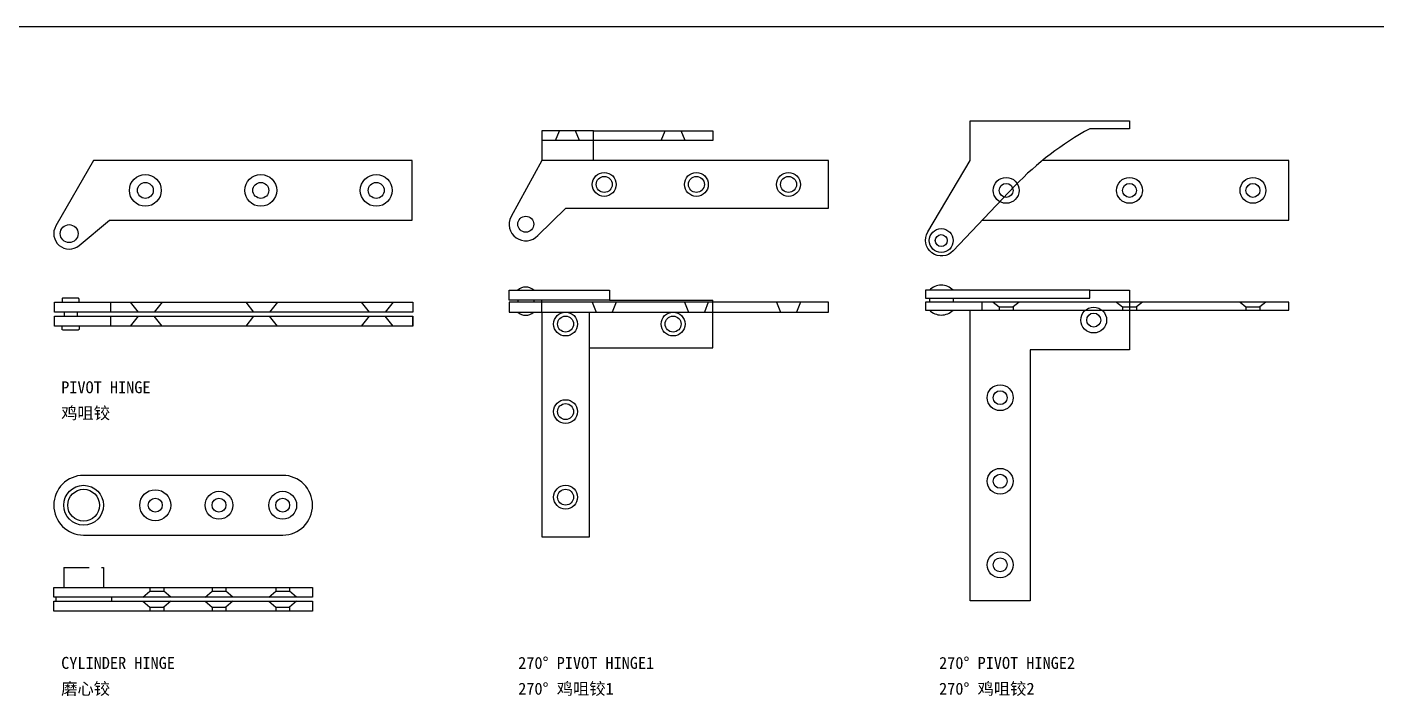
# Model space of a CAD drawing. Header units: millimetres. Extents: x -159360 to -156109, y -82746 to -81402.
# Drawn here: x -157717.9 to -157379.1, y -81570.1 to -81402 of the extents above; entities that cross this region are included whole.
import ezdxf
from ezdxf.enums import TextEntityAlignment as Align

# ---------------------------------------------------------------- set-up
doc = ezdxf.new("R2010")
doc.units = ezdxf.units.MM
doc.header["$LTSCALE"] = 2
doc.header["$MEASUREMENT"] = 0
doc.linetypes.add('HIDDEN2', pattern=[4.7625, 3.175, -1.5875])
doc.layers.get('0').update_dxf_attribs({"linetype": 'CONTINUOUS'})
doc.layers.get('Defpoints').update_dxf_attribs({"linetype": 'CONTINUOUS'})
doc.layers.add('LINE1', color=41, linetype='CONTINUOUS')
doc.layers.add('LINE2', color=142, linetype='CONTINUOUS')
doc.layers.add('标注', color=7, linetype='CONTINUOUS', lineweight=25)
doc.styles.add('HZ', font='simfang.ttf')

# ---------------------------------------------------------------- blocks, each defined once
blk = doc.blocks.new('PIVOT HINGE-P 鸡咀铰-平面')
at = {"linetype": 'ByBlock'}
blk.add_lwpolyline([(85.13, 2), (85.13, 17), (5.13, 17), (-4.35, 0.58, 0.836356), (1.47, -4.34), (9.13, 2)], format="xyb", close=True, dxfattribs=at)
at = {"layer": 'LINE1', "linetype": 'ByBlock'}
for centre, radius in [((18.13, 9.5), 4), ((18.13, 9.5), 2), ((47.13, 9.5), 4), ((47.13, 9.5), 2), ((76.13, 9.5), 4), ((76.13, 9.5), 2), ((-1, -1.36), 2.25)]:
    blk.add_circle(centre, radius, dxfattribs=at)
blk = doc.blocks.new('PIVOT HINGE-E 鸡咀铰-立面')
at = {"layer": 'LINE1', "linetype": 'ByBlock'}
for p, q in [((-42.64, 0.5), (-42.64, -0.5)), ((-39.37, 0.5), (-39.37, -0.5)), ((-31, 3), (-31, 0.5)), ((-31, -0.5), (-31, -3))]:
    blk.add_line(p, q, dxfattribs=at)
at = {"layer": 'LINE1', "linetype": 'HIDDEN2'}
for p, q in [((-26, 3), (-24, 0.5)), ((-18, 3), (-20, 0.5)), ((3, 3), (5, 0.5)), ((11, 3), (9, 0.5)), ((32, 3), (34, 0.5)), ((40, 3), (38, 0.5)), ((-24, -0.5), (-26, -3)), ((-18, -3), (-20, -0.5)), ((5, -0.5), (3, -3)), ((11, -3), (9, -0.5)), ((34, -0.5), (32, -3)), ((40, -3), (38, -0.5))]:
    blk.add_line(p, q, dxfattribs=at)
at = {"layer": 'LINE1', "linetype": 'ByBlock'}
for points in [[(-38.87, 3), (-38.87, 3.75, 0.414214), (-39.12, 4), (-42.89, 4, 0.414214), (-43.14, 3.75), (-43.14, 3)], [(-38.87, -3), (-38.87, -3.75, -0.414214), (-39.12, -4), (-42.89, -4, -0.414214), (-43.14, -3.75), (-43.14, -3)]]:
    blk.add_lwpolyline(points, format="xyb", dxfattribs=at)
blk.add_lwpolyline([(-45, 3), (45, 3), (45, 0.5), (-45, 0.5)], close=True, dxfattribs=at)
blk.add_lwpolyline([(45, -3), (45, -0.5), (45, -3), (-45, -3), (-45, -0.5), (45, -0.5)], dxfattribs=at)
blk = doc.blocks.new('PIVOT HINGE 鸡咀铰')
for name, p in [('PIVOT HINGE-P 鸡咀铰-平面', (4.66, 24.58)), ('PIVOT HINGE-E 鸡咀铰-立面', (45, 3))]:
    blk.add_blockref(name, p)
blk = doc.blocks.new('270%%D PIVOT HINGE1-E 270度 鸡咀较1-立面')
at = {"linetype": 'ByBlock'}
for points in [[(-40.09, 1.75), (-40.09, 4.25), (-14.91, 4.25), (-14.91, 1.75)], [(-40.09, -1.25), (40.09, -1.25), (40.09, 1.25), (-40.09, 1.25)]]:
    blk.add_lwpolyline(points, close=True, dxfattribs=at)
for points in [[(-31.91, -1.25), (-31.91, -57.75), (-19.91, -57.75), (-19.91, -1.25)], [(-19.91, -10.25), (11.09, -10.25), (11.09, -1.25)]]:
    blk.add_lwpolyline(points, dxfattribs=at)
at = {"layer": 'LINE1', "linetype": 'ByBlock'}
for p, q in [((-37.91, 1.75), (-37.91, 1.25)), ((-33.91, 1.75), (-33.91, 1.25)), ((-31.91, -1.25), (-31.91, 1.75)), ((-14.91, 1.75), (11.09, 1.75)), ((11.09, 1.25), (11.09, 1.75)), ((11.09, -1.25), (11.09, 1.25))]:
    blk.add_line(p, q, dxfattribs=at)
at = {"layer": 'LINE1', "linetype": 'HIDDEN2'}
for p, q in [((-19.2, 1.25), (-18.2, -1.25)), ((-13.2, 1.25), (-14.2, -1.25)), ((3.94, 1.25), (4.94, -1.25)), ((9.94, 1.25), (8.94, -1.25)), ((27.09, 1.25), (28.09, -1.25)), ((33.09, 1.25), (32.09, -1.25))]:
    blk.add_line(p, q, dxfattribs=at)
at = {"layer": 'LINE1', "linetype": 'ByBlock'}
for centre, radius in [((-25.91, -4.25), 3), ((-25.91, -4.25), 2), ((1.09, -4.25), 3), ((1.09, -4.25), 2), ((-25.91, -26.25), 3), ((-25.91, -26.25), 2), ((-25.91, -47.75), 3), ((-25.91, -47.75), 2)]:
    blk.add_circle(centre, radius, dxfattribs=at)
for centre, start, end in [((-35.91, 2.09), 47.2239, 132.7761), ((-35.91, 0.91), 227.2239, 312.7761)]:
    blk.add_arc(centre, 2.94, start, end, dxfattribs=at)
blk = doc.blocks.new('270%%D PIVOT HINGE1-P 270度 鸡咀较1-平面')
at = {"linetype": 'ByBlock'}
for points in [[(-23, 6), (-23, 13.5), (-36, 13.5), (-36, 6)], [(-23, 11), (-36, 11)]]:
    blk.add_lwpolyline(points, dxfattribs=at)
blk.add_lwpolyline([(36, 6), (-36, 6), (-43.71, -8.09, 0.868413), (-36.97, -12.87), (-29.97, -6), (36, -6)], format="xyb", close=True, dxfattribs=at)
at = {"layer": 'LINE1', "linetype": 'HIDDEN2'}
for p, q in [((-32.5, 11), (-31.5, 13.5)), ((-26.5, 11), (-27.5, 13.5)), ((-6, 11), (-5, 13.5)), ((0, 11), (-1, 13.5))]:
    blk.add_line(p, q, dxfattribs=at)
at = {"layer": 'LINE1', "linetype": 'ByBlock'}
blk.add_lwpolyline([(-23, 13.5), (7, 13.5), (7, 11), (-23, 11)], dxfattribs=at)
for centre, radius in [((-20.29, 0), 3), ((-20.29, 0), 2), ((2.85, 0), 3), ((2.85, 0), 2), ((26, 0), 3), ((26, 0), 2), ((-40, -10), 2)]:
    blk.add_circle(centre, radius, dxfattribs=at)
blk = doc.blocks.new('270%%D PIVOT HINGE1 270度 鸡咀较1')
for name, p in [('270%%D PIVOT HINGE1-P 270度 鸡咀较1-平面', (36, 88.58)), ('270%%D PIVOT HINGE1-E 270度 鸡咀较1-立面', (31.91, 57.75))]:
    blk.add_blockref(name, p)
blk = doc.blocks.new('270%%D PIVOT HINGE2-E 270度 鸡咀较2-立面')
at = {"linetype": 'ByBlock'}
blk.add_line((-31.38, -1), (-31.38, 1), dxfattribs=at)
for points in [[(-45.62, 2), (-4.38, 2), (-4.38, 4), (-45.62, 4)], [(-45.62, -1), (45.62, -1), (45.62, 1), (-45.62, 1)]]:
    blk.add_lwpolyline(points, close=True, dxfattribs=at)
blk.add_lwpolyline([(-4.38, 4), (5.62, 4), (5.62, -11), (-19.38, -11), (-19.38, -74), (-34.38, -74), (-34.38, -1)], dxfattribs=at)
at = {"layer": 'LINE1', "linetype": 'ByBlock'}
for p, q in [((-44.66, 2), (-44.66, 1)), ((-38.66, 2), (-38.66, 1))]:
    blk.add_line(p, q, dxfattribs=at)
at = {"layer": 'LINE1', "linetype": 'HIDDEN2'}
for p, q in [((-28.63, 1), (-27.13, -0.2)), ((-22.13, 1), (-23.63, -0.2)), ((2.37, 1), (3.87, -0.2)), ((8.87, 1), (7.37, -0.2)), ((33.37, 1), (34.87, -0.2)), ((39.87, 1), (38.37, -0.2)), ((-27.13, -0.2), (-27.13, -1)), ((-27.13, -0.2), (-23.63, -0.2)), ((-23.63, -0.2), (-23.63, -1)), ((3.87, -0.2), (3.87, -1)), ((3.87, -0.2), (7.37, -0.2)), ((7.37, -0.2), (7.37, -1)), ((34.87, -0.2), (34.87, -1)), ((34.87, -0.2), (38.37, -0.2)), ((38.37, -0.2), (38.37, -1))]:
    blk.add_line(p, q, dxfattribs=at)
at = {"layer": 'LINE1', "linetype": 'ByBlock'}
for centre, radius in [((-3.38, -3.5), 3.25), ((-3.38, -3.5), 1.75), ((-26.88, -23), 3.25), ((-26.88, -23), 1.75), ((-26.88, -44), 3.25), ((-26.88, -44), 1.75), ((-26.88, -65), 3.25), ((-26.88, -65), 1.75)]:
    blk.add_circle(centre, radius, dxfattribs=at)
for centre, start, end in [((-41.66, 1.03), 44.7603, 135.2397), ((-41.66, 1.98), 224.7603, 315.2397)]:
    blk.add_arc(centre, 4.22, start, end, dxfattribs=at)
blk = doc.blocks.new('270%%D PIVOT HINGE2-P 270度 鸡咀较2-平面')
at = {"linetype": 'ByBlock'}
blk.add_lwpolyline([(-45.8, -15.2, -0.902379), (-52.19, -10.45), (-41.5, 7.5), (-41.5, 17.5), (-1.5, 17.5), (-1.5, 15.5), (-11.5, 15.5, 0.075189), (-30.27, 1.18), (-45.8, -15.2)], format="xyb", close=True, dxfattribs=at)
blk.add_lwpolyline([(-38.5, -7.5), (38.5, -7.5), (38.5, 7.5), (-23.39, 7.5)], dxfattribs=at)
at = {"layer": 'LINE1', "linetype": 'ByBlock'}
for centre, radius in [((-32.5, 0), 3.25), ((-32.5, 0), 1.75), ((-1.5, 0), 3.25), ((-1.5, 0), 1.75), ((29.5, 0), 3.25), ((29.5, 0), 1.75), ((-48.79, -12.61), 3), ((-48.79, -12.61), 1.5)]:
    blk.add_circle(centre, radius, dxfattribs=at)
blk = doc.blocks.new('270%%D PIVOT HINGE2 270度 鸡咀较2')
for name, p in [('270%%D PIVOT HINGE2-P 270度 鸡咀较2-平面', (41.5, 103.08)), ('270%%D PIVOT HINGE2-E 270度 鸡咀较2-立面', (34.38, 74))]:
    blk.add_blockref(name, p)
blk = doc.blocks.new('CYLINDER HINGE-E 磨心铰-立面')
at = {"linetype": 'ByBlock'}
for points in [[(-7.5, -2.5), (-7.5, 0), (57.5, 0), (57.5, -2.5)], [(-7.5, -6), (-7.5, -3.5), (57.5, -3.5), (57.5, -6)]]:
    blk.add_lwpolyline(points, close=True, dxfattribs=at)
at = {"layer": 'LINE1', "linetype": 'HIDDEN2'}
for p, q in [((-5, 5), (-5, 0)), ((-5, 5), (5, 5)), ((5, 5), (5, 0)), ((16.65, 0), (16.65, -1)), ((20.15, 0), (20.15, -1)), ((32.25, 0), (32.25, -1)), ((35.75, 0), (35.75, -1)), ((48.25, 0), (48.25, -1)), ((51.75, 0), (51.75, -1)), ((14.9, -2.5), (16.65, -1)), ((16.65, -1), (20.15, -1)), ((21.9, -2.5), (20.15, -1)), ((30.5, -2.5), (32.25, -1)), ((32.25, -1), (35.75, -1)), ((37.5, -2.5), (35.75, -1)), ((46.5, -2.5), (48.25, -1)), ((48.25, -1), (51.75, -1)), ((53.5, -2.5), (51.75, -1)), ((14.9, -3.5), (16.65, -5)), ((16.65, -5), (16.65, -6)), ((16.65, -5), (20.15, -5)), ((21.9, -3.5), (20.15, -5)), ((20.15, -5), (20.15, -6)), ((30.5, -3.5), (32.25, -5)), ((32.25, -5), (32.25, -6)), ((32.25, -5), (35.75, -5)), ((37.5, -3.5), (35.75, -5)), ((35.75, -5), (35.75, -6)), ((46.5, -3.5), (48.25, -5)), ((48.25, -5), (48.25, -6)), ((48.25, -5), (51.75, -5)), ((53.5, -3.5), (51.75, -5)), ((51.75, -5), (51.75, -6))]:
    blk.add_line(p, q, dxfattribs=at)
at = {"layer": 'LINE1'}
for p, q in [((-7, -2.5), (-7, -3.5)), ((7, -2.5), (7, -3.5))]:
    blk.add_line(p, q, dxfattribs=at)
blk = doc.blocks.new('CYLINDER HINGE-P 磨心铰-平面')
at = {"linetype": 'ByBlock'}
blk.add_lwpolyline([(0, 7.5, 1), (0, -7.5), (50, -7.5, 1), (50, 7.5)], format="xyb", close=True, dxfattribs=at)
at = {"layer": 'LINE1', "linetype": 'ByBlock'}
for centre, radius in [((0, 0), 5), ((0, 0), 4), ((18, 0), 3.9), ((34, 0), 3.5), ((50, 0), 3.5), ((18, 0), 1.75), ((34, 0), 1.75), ((50, 0), 1.75)]:
    blk.add_circle(centre, radius, dxfattribs=at)
blk = doc.blocks.new('CYLINDER HINGE 磨心较')
for name, p in [('CYLINDER HINGE-P 磨心铰-平面', (7.5, 26.63)), ('CYLINDER HINGE-E 磨心铰-立面', (7.5, 6))]:
    blk.add_blockref(name, p)

msp = doc.modelspace()

# ---------------------------------------------------------------- linework, layer by layer
at = {"layer": 'Defpoints', "color": 0}
msp.add_line((-156922.56, -81402.01), (-157735.06, -81402.01), dxfattribs=at)

# ---------------------------------------------------------------- block references
at = {"layer": 'LINE2', "color": 0}
for name, p in [('270%%D PIVOT HINGE2 270度 鸡咀较2', (-157480.98, -81546.14)), ('270%%D PIVOT HINGE1 270度 鸡咀较1', (-157588.63, -81530.14)), ('PIVOT HINGE 鸡咀铰', (-157710.98, -81477.14)), ('CYLINDER HINGE 磨心较', (-157711.19, -81548.79))]:
    msp.add_blockref(name, p, dxfattribs=at)

# ---------------------------------------------------------------- texts
at = {"layer": '标注', "color": 0, "style": 'HZ'}
for s, p in [('PIVOT HINGE', (-157709.33, -81491.02)), ('鸡咀铰', (-157709.33, -81497.5)), ('CYLINDER HINGE', (-157709.33, -81560.27)), ('270%%D PIVOT HINGE1', (-157594.54, -81560.27)), ('270%%D PIVOT HINGE2', (-157488.82, -81560.27)), ('磨心铰', (-157709.33, -81566.75)), ('270%%d 鸡咀铰1', (-157594.54, -81566.75)), ('270%%d 鸡咀铰2', (-157488.82, -81566.75))]:
    msp.add_text(s, height=3, dxfattribs=at).set_placement(p, align=Align.TOP_LEFT)

doc.saveas('drawing.dxf')
